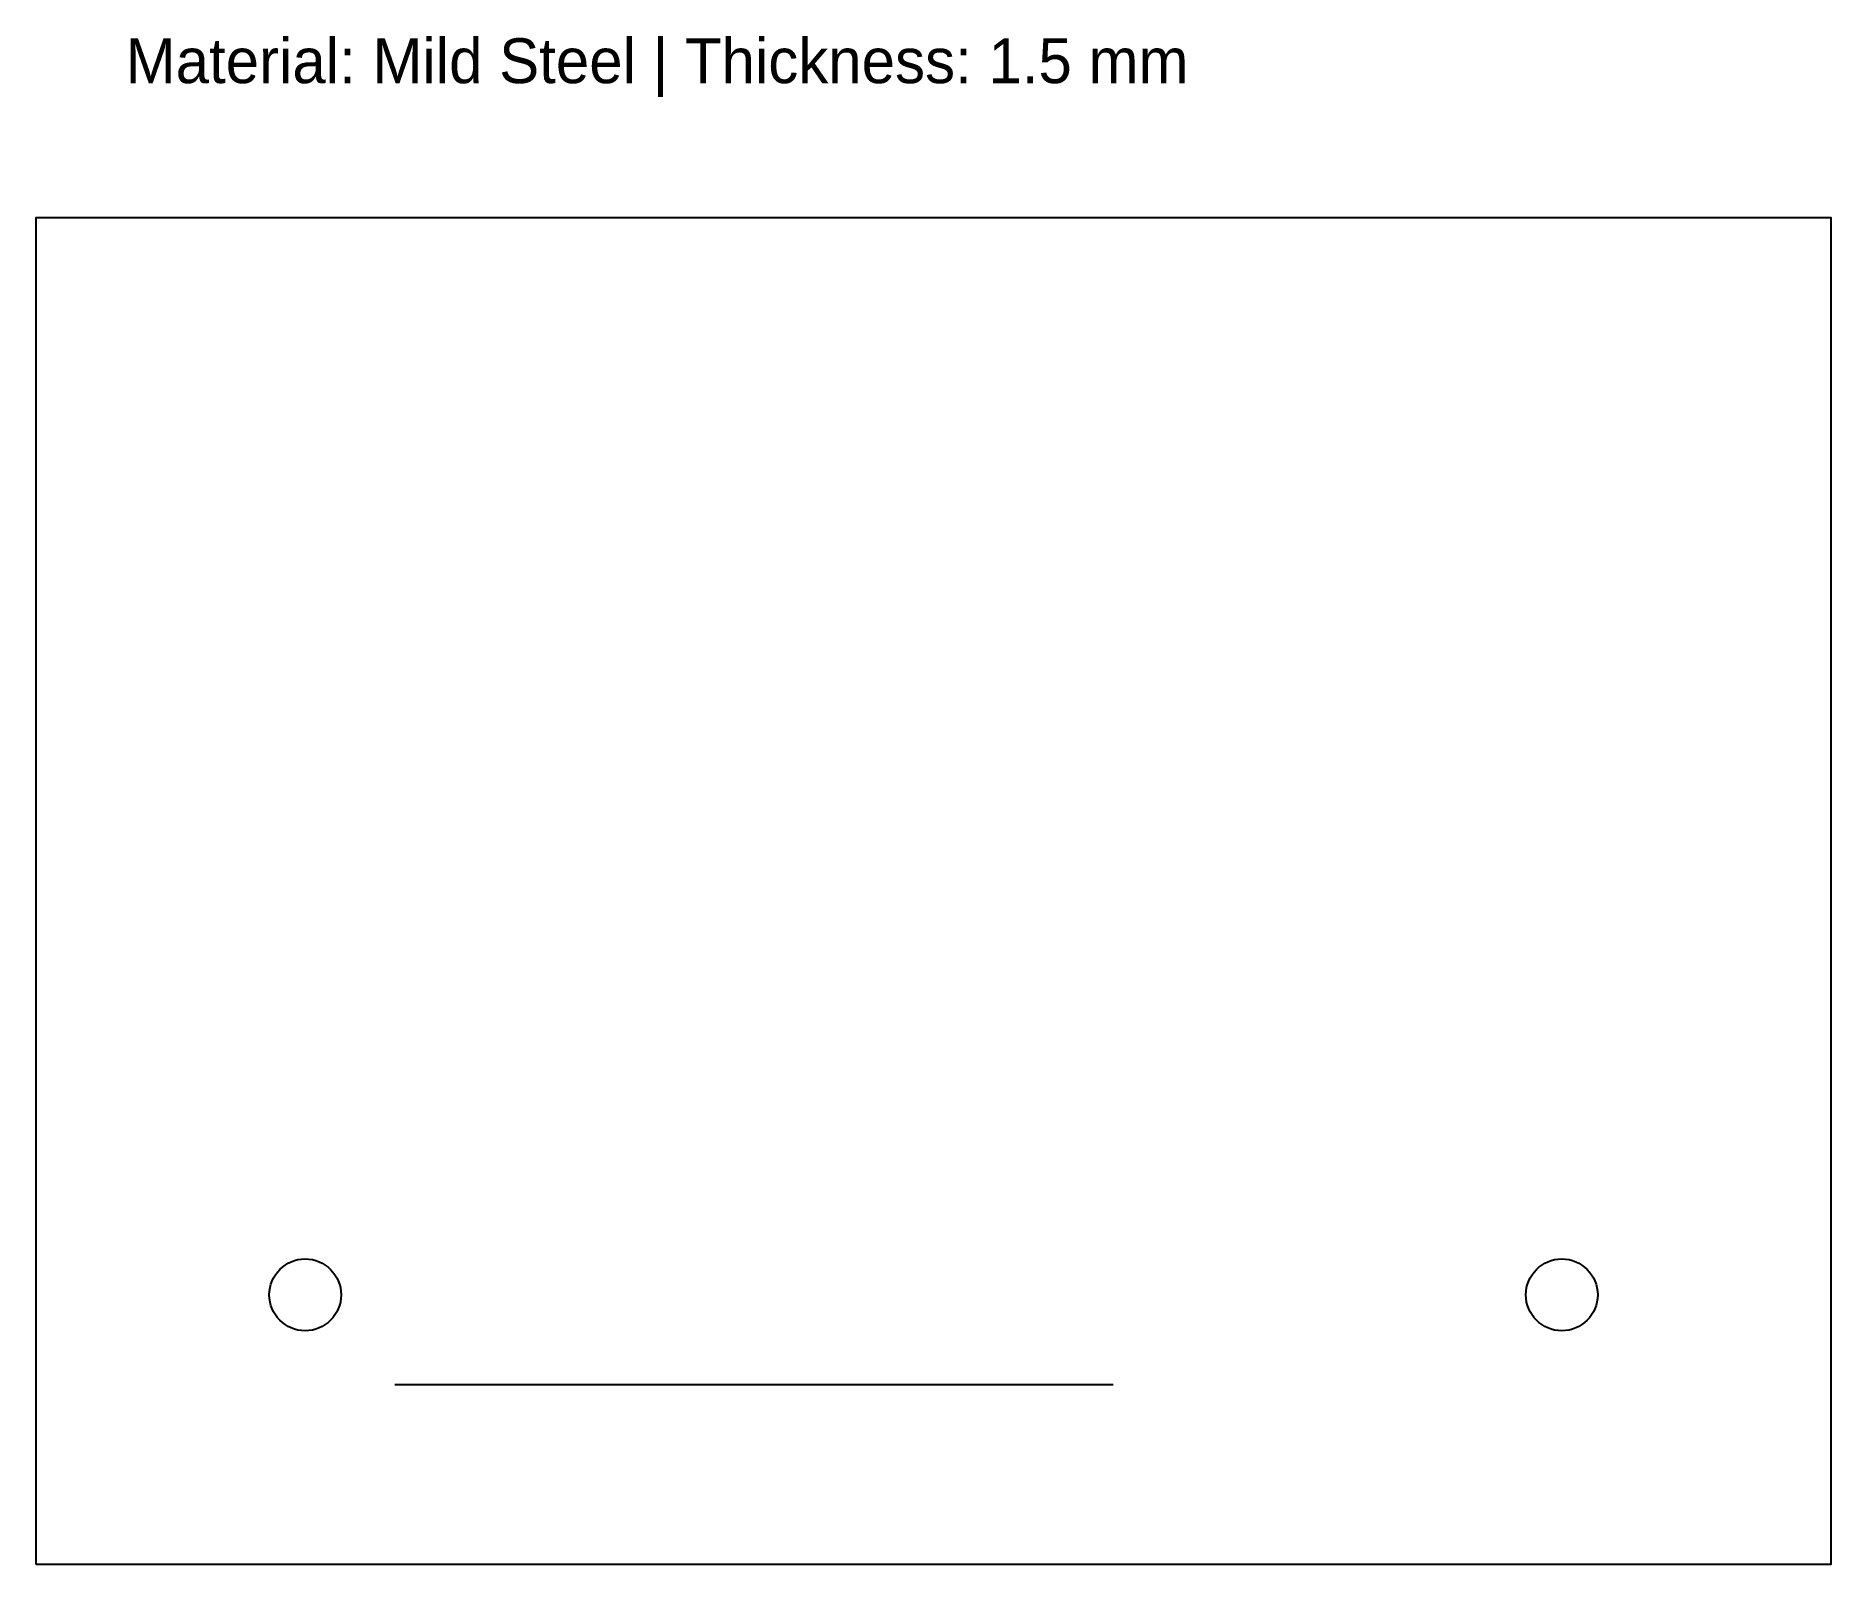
# Model space of a CAD drawing. Header units: metres. Extents: x 0 to 200, y 0 to 170.
import ezdxf

# ---------------------------------------------------------------- set-up
doc = ezdxf.new("R2010")
doc.units = ezdxf.units.M

msp = doc.modelspace()

# ---------------------------------------------------------------- linework, layer by layer
at = {"layer": 'CONTOUR'}
msp.add_lwpolyline([(0, 0), (200, 0), (200, 150), (0, 150)], close=True, dxfattribs=at)
at = {"layer": 'DRILL'}
for centre in [(30, 30), (170, 30)]:
    msp.add_circle(centre, 4, dxfattribs=at)
at = {"layer": 'WELDING', "linetype": 'CONTINUOUS'}
msp.add_line((40, 20), (120, 20), dxfattribs=at)

# ---------------------------------------------------------------- texts
at = {"layer": 'NOTES'}
msp.add_text('Material: Mild Steel | Thickness: 1.5 mm', height=5, dxfattribs=at).set_placement((10, 165))

doc.saveas('drawing.dxf')
